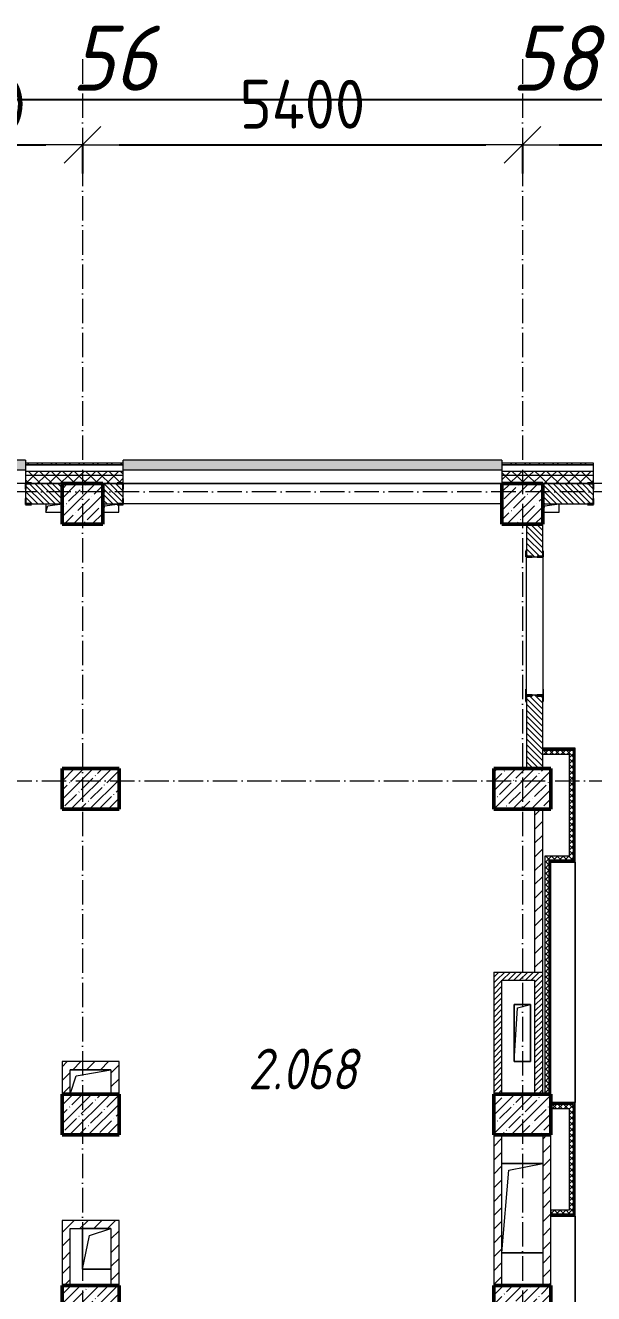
# Model space of a CAD drawing. Header units: millimetres. Extents: x 2294 to 908349, y -83289 to 219220.
# Drawn here: x 84613 to 91588, y 81756 to 97335 of the extents above; entities that cross this region are included whole.
import ezdxf

# ---------------------------------------------------------------- set-up
doc = ezdxf.new("R2010")
doc.units = ezdxf.units.MM
doc.linetypes.add('50_200_ШТРИХ_1Т_ш5_п1_п1_', pattern=[700, 500, -100, 0, -100])
for name, color, linetype, lineweight in [('A-____-____-DIMS', 7, 'Continuous', 9), ('A-FLOR-____-OTLN', 7, 'Continuous', 9), ('A-GENM-____-MCUT', 7, 'Continuous', 25), ('A-GENM-____-OTLN', 7, 'Continuous', 9), ('A-GENM-____-OTLN-1', 7, 'Continuous', 25), ('A-GLAZ-____-OTLN', 7, 'Continuous', 9), ('A-WALL-____-MCUT', 7, 'Continuous', 13), ('A-WALL-____-MCUT-1', 7, 'Continuous', 9), ('A-WALL-____-OTLN', 7, 'Continuous', 9), ('A-WALL-____-PATT-1', 7, 'Continuous', 9), ('A-WALL-FNSH-MCUT-1', 7, 'Continuous', 9), ('I-WALL-____-OTLN', 7, 'Continuous', 9), ('S-COLS-____-MCUT', 7, 'Continuous', 50), ('S-COLS-____-OTLN', 7, 'Continuous', 9), ('S-GRID-____-IDEN', 7, 'Continuous', 9), ('S-GRID-____-OTLN-1', 7, '50_200_ШТРИХ_1Т_ш5_п1_п1_', 9), ('Марки помещений', 7, 'Continuous', 9)]:
    doc.layers.add(name, color=color, linetype=linetype, lineweight=lineweight)
doc.layers.add('A-GLAZ-____-OTLN-1', color=7, linetype='Continuous', lineweight=9, true_color=0xc0c0c0)
doc.layers.add('A-WALL-____-PATT-3', color=9, linetype='Continuous', lineweight=9, true_color=0x808080)
doc.styles.add('ISOCPEUR_I_2', font='isocpeui.ttf', dxfattribs={"width": 0.85, "height": 2.3})
doc.styles.add('ISOCPEUR_I_9', font='isocpeui.ttf', dxfattribs={"width": 0.9, "height": 250})
doc.styles.add('СПДС', font='isocpeur.ttf', dxfattribs={"width": 0.9})
doc.dimstyles.new('Размера А3', dxfattribs={"dimtxt": 800, "dimasz": 450, "dimexe": 350, "dimexo": 100, "dimgap": 200, "dimtad": 1, "dimdec": 0, "dimrnd": 10, "dimzin": 0, "dimdsep": 46, "dimtxsty": 'СПДС', "dimblk": 'ARROWHEAD_6', "dimcen": 1, "dimclrd": 5, "dimclre": 5, "dimclrt": 5, "dimazin": 0, "dimtfac": 1, "dimtdec": 0, "dimtmove": 2, "dimatfit": 3, "dimfxl": 1, "dimtolj": 1, "dimtzin": 0, "dimarcsym": 0})
pattern_1 = [(45, (7562.79, 6025.28), (-70.71068, 70.71068), []), (135, (7562.79, 6025.28), (-70.71068, -70.71068), [])]
pattern_2 = [(45, (7562.787, 6025.276), (-35.35534, 35.35534), [])]
pattern_3 = [(45, (7562.79, 6025.28), (-84.85281, 84.85281), [])]
pattern_4 = [(135, (7562.787, 6025.276), (-35.35534, -35.35534), [])]
pattern_5 = [(45, (7562.787, 6025.276), (-35.35534, 35.35534), []), (135, (7562.787, 6025.276), (-35.35534, -35.35534), [])]

# ---------------------------------------------------------------- blocks, each defined once
blk = doc.blocks.new('BSC_Колонна _Прямоугольная - 500х500-V40-АР1_План отверстий 2 этажа в осях 1-64_Ю-ЯЯ')
at = {"layer": 'S-COLS-____-OTLN'}
h = blk.add_hatch(dxfattribs=at)
h.set_pattern_fill('FP_50', color=256, style=0, pattern_type=2)
h.set_pattern_definition([(45, (-83150, -85431.04), (-114.04925, 114.04925), []), (45, (-83035.95, -85431.04), (-114.04925, 114.04925), [201.613, -40.323, 3.353, -36.97])])
h.paths.add_polyline_path([(-250, -250), (250, -250), (250, 250), (-250, 250)], flags=0)
at = {"layer": 'S-COLS-____-MCUT'}
for p, q in [((250, 250), (-250, 250)), ((-250, 250), (-250, -250)), ((250, -250), (250, 250)), ((-250, -250), (250, -250))]:
    blk.add_line(p, q, dxfattribs=at)
blk = doc.blocks.new('BSC_Колонна _Прямоугольная - 500х500-V42-АР1_План отверстий 2 этажа в осях 1-64_Ю-ЯЯ')
at = {"layer": 'S-COLS-____-OTLN'}
h = blk.add_hatch(dxfattribs=at)
h.set_pattern_fill('FP_52', color=256, style=0, pattern_type=2)
h.set_pattern_definition([(45, (-77750, -85431.04), (-114.04925, 114.04925), []), (45, (-77635.95, -85431.04), (-114.04925, 114.04925), [201.613, -40.323, 3.353, -36.97])])
h.paths.add_polyline_path([(-250, -250), (250, -250), (250, 250), (-250, 250)], flags=0)
at = {"layer": 'S-COLS-____-MCUT'}
for p, q in [((250, 250), (-250, 250)), ((-250, 250), (-250, -250)), ((250, -250), (250, 250)), ((-250, -250), (250, -250))]:
    blk.add_line(p, q, dxfattribs=at)
blk = doc.blocks.new('BSC_Колонна _Прямоугольная - 500х700-V135-АР1_План отверстий 2 этажа в осях 1-64_Ю-ЯЯ')
at = {"layer": 'S-COLS-____-OTLN'}
h = blk.add_hatch(dxfattribs=at)
h.set_pattern_fill('FP_148', color=256, style=0, pattern_type=2)
h.set_pattern_definition([(315, (-75581.04, 77850), (114.04925, 114.04925), []), (315, (-75581.04, 77735.95), (114.04925, 114.04925), [201.613, -40.323, 3.353, -36.97])])
h.paths.add_polyline_path([(-250, 350), (-250, -350), (250, -350), (250, 350)], flags=0)
at = {"layer": 'S-COLS-____-MCUT'}
for p, q in [((250, 350), (-250, 350)), ((-250, 350), (-250, -350)), ((250, -350), (250, 350)), ((-250, -350), (250, -350))]:
    blk.add_line(p, q, dxfattribs=at)
blk = doc.blocks.new('BSC_Колонна _Прямоугольная - 500х700-V136-АР1_План отверстий 2 этажа в осях 1-64_Ю-ЯЯ')
at = {"layer": 'S-COLS-____-OTLN'}
h = blk.add_hatch(dxfattribs=at)
h.set_pattern_fill('FP_149', color=256, style=0, pattern_type=2)
h.set_pattern_definition([(315, (-75581.04, 83150), (114.04925, 114.04925), []), (315, (-75581.04, 83035.95), (114.04925, 114.04925), [201.613, -40.323, 3.353, -36.97])])
h.paths.add_polyline_path([(-250, 350), (-250, -350), (250, -350), (250, 350)], flags=0)
at = {"layer": 'S-COLS-____-MCUT'}
for p, q in [((250, 350), (-250, 350)), ((-250, 350), (-250, -350)), ((250, -350), (250, 350)), ((-250, -350), (250, -350))]:
    blk.add_line(p, q, dxfattribs=at)
blk = doc.blocks.new('BSC_Колонна _Прямоугольная - 500х700-V138-АР1_План отверстий 2 этажа в осях 1-64_Ю-ЯЯ')
at = {"layer": 'S-COLS-____-OTLN'}
h = blk.add_hatch(dxfattribs=at)
h.set_pattern_fill('FP_151', color=256, style=0, pattern_type=2)
h.set_pattern_definition([(315, (-77931.04, 77850), (114.04925, 114.04925), []), (315, (-77931.04, 77735.95), (114.04925, 114.04925), [201.613, -40.323, 3.353, -36.97])])
h.paths.add_polyline_path([(-250, 350), (-250, -350), (250, -350), (250, 350)], flags=0)
at = {"layer": 'S-COLS-____-MCUT'}
for p, q in [((250, 350), (-250, 350)), ((-250, 350), (-250, -350)), ((250, -350), (250, 350)), ((-250, -350), (250, -350))]:
    blk.add_line(p, q, dxfattribs=at)
blk = doc.blocks.new('BSC_Колонна _Прямоугольная - 500х700-V139-АР1_План отверстий 2 этажа в осях 1-64_Ю-ЯЯ')
at = {"layer": 'S-COLS-____-OTLN'}
h = blk.add_hatch(dxfattribs=at)
h.set_pattern_fill('FP_152', color=256, style=0, pattern_type=2)
h.set_pattern_definition([(315, (-77931.04, 83150), (114.04925, 114.04925), []), (315, (-77931.04, 83035.95), (114.04925, 114.04925), [201.613, -40.323, 3.353, -36.97])])
h.paths.add_polyline_path([(-250, 350), (-250, -350), (250, -350), (250, 350)], flags=0)
at = {"layer": 'S-COLS-____-MCUT'}
for p, q in [((250, 350), (-250, 350)), ((-250, 350), (-250, -350)), ((250, -350), (250, 350)), ((-250, -350), (250, -350))]:
    blk.add_line(p, q, dxfattribs=at)
blk = doc.blocks.new('BSC_Колонна _Прямоугольная - 500х700-V141-АР1_План отверстий 2 этажа в осях 1-64_Ю-ЯЯ')
at = {"layer": 'S-COLS-____-OTLN'}
h = blk.add_hatch(dxfattribs=at)
h.set_pattern_fill('FP_154', color=256, style=0, pattern_type=2)
h.set_pattern_definition([(315, (-81931.04, 77850), (114.04925, 114.04925), []), (315, (-81931.04, 77735.95), (114.04925, 114.04925), [201.613, -40.323, 3.353, -36.97])])
h.paths.add_polyline_path([(-250, 350), (-250, -350), (250, -350), (250, 350)], flags=0)
at = {"layer": 'S-COLS-____-MCUT'}
for p, q in [((250, 350), (-250, 350)), ((-250, 350), (-250, -350)), ((250, -350), (250, 350)), ((-250, -350), (250, -350))]:
    blk.add_line(p, q, dxfattribs=at)
blk = doc.blocks.new('BSC_Колонна _Прямоугольная - 500х700-V142-АР1_План отверстий 2 этажа в осях 1-64_Ю-ЯЯ')
at = {"layer": 'S-COLS-____-OTLN'}
h = blk.add_hatch(dxfattribs=at)
h.set_pattern_fill('FP_155', color=256, style=0, pattern_type=2)
h.set_pattern_definition([(315, (-81931.04, 83150), (114.04925, 114.04925), []), (315, (-81931.04, 83035.95), (114.04925, 114.04925), [201.613, -40.323, 3.353, -36.97])])
h.paths.add_polyline_path([(-250, 350), (-250, -350), (250, -350), (250, 350)], flags=0)
at = {"layer": 'S-COLS-____-MCUT'}
for p, q in [((250, 350), (-250, 350)), ((-250, 350), (-250, -350)), ((250, -350), (250, 350)), ((-250, -350), (250, -350))]:
    blk.add_line(p, q, dxfattribs=at)
blk = doc.blocks.new('Фахверк_СКБ_Уголок - 250_2700-27497298-АР1_План отверстий 2 этажа в осях 1-64_Ю-ЯЯ')
at = {"layer": 'A-GENM-____-MCUT'}
for p, q in [((200, 181), (125, 181)), ((125, 181), (125, 106)), ((131, 106), (131, 175)), ((131, 175), (200, 175)), ((200, 175), (200, 181)), ((125, 106), (131, 106)), ((131, -6), (125, -6)), ((125, -6), (125, -81)), ((125, -81), (200, -81)), ((131, -75), (131, -6)), ((200, -75), (131, -75)), ((200, -81), (200, -75))]:
    blk.add_line(p, q, dxfattribs=at)
blk = doc.blocks.new('Фахверк_СКБ_Уголок - 200_3960-28268576-АР1_План отверстий 2 этажа в осях 1-64_Ю-ЯЯ')
at = {"layer": 'A-GENM-____-MCUT'}
for p, q in [((200, 156), (125, 156)), ((125, 156), (125, 81)), ((200, 150), (200, 156)), ((125, 81), (131, 81)), ((131, 19), (125, 19)), ((125, 19), (125, -56)), ((131, 81), (131, 150)), ((131, 150), (200, 150)), ((131, -50), (131, 19)), ((125, -56), (200, -56)), ((200, -50), (131, -50)), ((200, -56), (200, -50))]:
    blk.add_line(p, q, dxfattribs=at)
blk = doc.blocks.new('154_Стойка_СКБ_Уголок - СМ-2480_200-28346303-АР1_План отверстий 2 этажа в осях 1-64_Ю-ЯЯ')
at = {"layer": 'A-GENM-____-MCUT'}
for p, q in [((125, 156), (125, 81)), ((200, 156), (125, 156)), ((200, 150), (200, 156)), ((125, 81), (131, 81)), ((131, 19), (125, 19)), ((125, 19), (125, -56)), ((131, 81), (131, 150)), ((131, 150), (200, 150)), ((131, -50), (131, 19)), ((125, -56), (200, -56)), ((200, -50), (131, -50)), ((200, -56), (200, -50))]:
    blk.add_line(p, q, dxfattribs=at)
blk = doc.blocks.new('Стойка_Влож_Полоса боковая - Полоса-V150-АР1_План отверстий 2 этажа в осях 1-64_Ю-ЯЯ')
at = {"layer": 'A-GENM-____-OTLN'}
for p, q in [((-5, 60), (0, 60)), ((-5, -60), (-5, 60)), ((0, 31), (0, -31)), ((0, -60), (-5, -60))]:
    blk.add_line(p, q, dxfattribs=at)
blk = doc.blocks.new('Стойка_Влож_Уголок_Опорный - Уголок-28213941-АР1_План отверстий 2 этажа в осях 1-64_Ю-ЯЯ')
at = {"layer": 'A-GENM-____-OTLN'}
for p, q in [((-212, -6), (-212, 0)), ((0, 0), (0, -6)), ((-212, -75), (-212, -6)), ((-212, -6), (-206, -6)), ((-212, -75), (-206, -75)), ((-6, -6), (0, -6)), ((-6, -75), (0, -75)), ((0, -6), (0, -75))]:
    blk.add_line(p, q, dxfattribs=at)
blk = doc.blocks.new('AR_Отверстие прямоугольное _в плите_ - AR_Отверстие прямоугольное _в плите_-30459388-АР1_План отверстий 2 этажа в осях 1-64_Ю-ЯЯ')
at = {"layer": 'A-GENM-____-OTLN'}
for p, q in [((100, 350), (-100, 350)), ((-100, 350), (-100, -350)), ((-60, 310), (100, 350)), ((100, -350), (100, 350)), ((-100, -350), (-60, 310)), ((-100, -350), (100, -350))]:
    blk.add_line(p, q, dxfattribs=at)
blk = doc.blocks.new('AR_Отверстие прямоугольное _в плите_ - AR_Отверстие прямоугольное _в плите_-30510712-АР1_План отверстий 2 этажа в осях 1-64_Ю-ЯЯ')
at = {"layer": 'A-GENM-____-OTLN'}
for p, q in [((-100, 50), (-100, -50)), ((-100, -50), (-75, 25)), ((-75, 25), (100, 50)), ((-100, -50), (100, -50))]:
    blk.add_line(p, q, dxfattribs=at)
blk = doc.blocks.new('AR_Отверстие прямоугольное _в плите_ - AR_Отверстие прямоугольное _в плите_-V164-АР1_План отверстий 2 этажа в осях 1-64_Ю-ЯЯ')
at = {"layer": 'A-GENM-____-OTLN'}
for p, q in [((-100, -50), (-75, 25)), ((-75, 25), (100, 50)), ((100, -50), (100, 50)), ((-100, -50), (100, -50))]:
    blk.add_line(p, q, dxfattribs=at)
blk = doc.blocks.new('AR_Отверстие прямоугольное _в плите_ - AR_Отверстие прямоугольное _в плите_-V170-АР1_План отверстий 2 этажа в осях 1-64_Ю-ЯЯ')
at = {"layer": 'A-GENM-____-OTLN'}
for p, q in [((-98, -43), (-75, 25)), ((-75, 25), (77, 47)), ((100, -50), (100, 44)), ((-98, -50), (100, -50))]:
    blk.add_line(p, q, dxfattribs=at)
blk = doc.blocks.new('AR_Отверстие прямоугольное _в плите_ - AR_Отверстие прямоугольное _в плите_-30552540-АР1_План отверстий 2 этажа в осях 1-64_Ю-ЯЯ')
at = {"layer": 'A-GENM-____-OTLN'}
for p, q in [((175, 250), (-175, 250)), ((-175, 250), (-175, -250)), ((-175, -250), (-87, 163)), ((-87, 163), (175, 250)), ((-175, -250), (175, -250))]:
    blk.add_line(p, q, dxfattribs=at)
blk = doc.blocks.new('AR_Отверстие прямоугольное _в плите_ - AR_Отверстие прямоугольное _в плите_-30459267-АР1_План отверстий 2 этажа в осях 1-64_Ю-ЯЯ')
at = {"layer": 'A-GENM-____-OTLN'}
for p, q in [((250, 150), (-250, 150)), ((-250, -150), (-175, 75)), ((-175, 75), (250, 150))]:
    blk.add_line(p, q, dxfattribs=at)
blk = doc.blocks.new('AR_Отверстие прямоугольное _в плите_ - AR_Отверстие прямоугольное _в плите_-30552711-АР1_План отверстий 2 этажа в осях 1-64_Ю-ЯЯ')
at = {"layer": 'A-GENM-____-OTLN'}
for p, q in [((250, 550), (-250, 550)), ((-167, 467), (250, 550)), ((-250, -550), (-167, 467)), ((-250, -550), (250, -550))]:
    blk.add_line(p, q, dxfattribs=at)
blk = doc.blocks.new('Отлив_СКБ - Отлив витража_120_НВФ-31885689-АР1_План отверстий 2 этажа в осях 1-64_Ю-ЯЯ')
at = {"layer": 'A-GLAZ-____-OTLN-1'}
for points in [[(1800, 2), (1800, 120), (0, 120), (0, 2), (737, 2)], [(1800, 0), (1800, 2), (0, 2), (0, 0), (737, 0)]]:
    blk.add_hatch(color=256, dxfattribs=at).paths.add_polyline_path(points, flags=0)
at = {"layer": 'A-GLAZ-____-OTLN'}
for p, q in [((0, 83), (0, 120)), ((1800, 120), (0, 120)), ((0, 2), (1800, 2)), ((1800, 120), (1800, 83)), ((1800, 0), (0, 0))]:
    blk.add_line(p, q, dxfattribs=at)
blk = doc.blocks.new('Отлив_СКБ - Отлив витража_120_НВФ-31885286-АР1_План отверстий 2 этажа в осях 1-64_Ю-ЯЯ')
at = {"layer": 'A-GLAZ-____-OTLN-1'}
for points in [[(4650, 2), (4650, 120), (0, 120), (0, 2), (3040, 2)], [(4650, 0), (4650, 2), (0, 2), (0, 0), (3040, 0)]]:
    blk.add_hatch(color=256, dxfattribs=at).paths.add_polyline_path(points, flags=0)
at = {"layer": 'A-GLAZ-____-OTLN'}
for p, q in [((0, 83), (0, 120)), ((4650, 120), (0, 120)), ((0, 2), (4650, 2)), ((4650, 120), (4650, 83)), ((4650, 0), (0, 0))]:
    blk.add_line(p, q, dxfattribs=at)
blk = doc.blocks.new('2floor')
at = {"layer": 'A-WALL-____-PATT-1'}
h = blk.add_hatch(dxfattribs=at)
h.set_pattern_fill('FP_3', color=256, style=0, pattern_type=2)
h.set_pattern_definition([(45, (7562.79, 6025.28), (-85.53659, 85.53659), []), (45, (7619.81, 6025.28), (-85.53659, 85.53659), [])])
h.paths.add_polyline_path([(94155, 91936), (94513, 91936), (94513, 91956), (93388, 91956), (93388, 91936)], flags=0)
h.paths.add_polyline_path([(96573, 91936), (96573, 91956), (96313, 91956), (96313, 91936)], flags=0)
h.paths.add_polyline_path([(91588, 91936), (91588, 91956), (90463, 91956), (90463, 91936), (91504, 91936)], flags=0)
h.paths.add_polyline_path([(85813, 91936), (85813, 91956), (84613, 91956), (84613, 91936), (85318, 91936)], flags=0)
h.paths.add_polyline_path([(82298, 91936), (82813, 91936), (82813, 91956), (82298, 91956)], flags=0)
h = blk.add_hatch(dxfattribs=at)
h.set_pattern_fill('FP_1', color=256, style=0, pattern_type=2)
h.set_pattern_definition(pattern_1)
h.paths.add_polyline_path([(108913, 91806), (108963, 91806), (108963, 91856), (102063, 91856), (102063, 91806), (106528, 91806)], flags=0)
h.paths.add_polyline_path([(96806, 91806), (97513, 91806), (97513, 91856), (96313, 91856), (96313, 91806)], flags=0)
h.paths.add_polyline_path([(99313, 91806), (101063, 91806), (101063, 91856), (99313, 91856)], flags=0)
h.paths.add_polyline_path([(94513, 91806), (94513, 91856), (93388, 91856), (93388, 91806), (94155, 91806)], flags=0)
h.paths.add_polyline_path([(91588, 91806), (91588, 91856), (90463, 91856), (90463, 91806), (91504, 91806)], flags=0)
h.paths.add_polyline_path([(84613, 91806), (85813, 91806), (85813, 91856), (84613, 91856)], flags=0)
h.paths.add_polyline_path([(82813, 91806), (82813, 91856), (79263, 91856), (79263, 91806), (81783, 91806)], flags=0)
h.paths.add_polyline_path([(77463, 91806), (77463, 91856), (76263, 91856), (76263, 91806)], flags=0)
h.paths.add_polyline_path([(74463, 91806), (74463, 91856), (73263, 91856), (73263, 91806)], flags=0)
h.paths.add_polyline_path([(71463, 91806), (71463, 91856), (70213, 91856), (70213, 91806), (71178, 91806)], flags=0)
h.paths.add_polyline_path([(67643, 91806), (68413, 91806), (68413, 91856), (67213, 91856), (67213, 91806)], flags=0)
h.paths.add_polyline_path([(65413, 91806), (65413, 91856), (64213, 91856), (64213, 91806), (64991, 91806)], flags=0)
h.paths.add_polyline_path([(62413, 91806), (62413, 91856), (61213, 91856), (61213, 91806)], flags=0)
h.paths.add_polyline_path([(58805, 91806), (59413, 91806), (59413, 91856), (57763, 91856), (57763, 91806), (57921, 91806)], flags=0)
h = blk.add_hatch(dxfattribs=at)
h.set_pattern_fill('FP_1', color=256, style=0, pattern_type=2)
h.set_pattern_definition(pattern_1)
h.paths.add_polyline_path([(108813, 91706), (108913, 91706), (108913, 91806), (102063, 91806), (102063, 91706), (106528, 91706)], flags=0)
h.paths.add_polyline_path([(100563, 91706), (101063, 91706), (101063, 91806), (99313, 91806), (99313, 91712), (99388, 91712), (99388, 91706), (99458, 91706)], flags=0)
h.paths.add_polyline_path([(96806, 91706), (97438, 91706), (97438, 91712), (97513, 91712), (97513, 91806), (96313, 91806), (96313, 91706)], flags=0)
h.paths.add_polyline_path([(94155, 91706), (94438, 91706), (94438, 91712), (94513, 91712), (94513, 91806), (93388, 91806), (93388, 91712), (93463, 91712), (93463, 91706)], flags=0)
h.paths.add_polyline_path([(91504, 91706), (91513, 91706), (91513, 91712), (91588, 91712), (91588, 91806), (90463, 91806), (90463, 91706), (90963, 91706)], flags=0)
h.paths.add_polyline_path([(85063, 91706), (85738, 91706), (85738, 91712), (85813, 91712), (85813, 91806), (84613, 91806), (84613, 91712), (84688, 91712), (84688, 91706)], flags=0)
h.paths.add_polyline_path([(82813, 91706), (82813, 91806), (79263, 91806), (79263, 91712), (79338, 91712), (79338, 91706), (82313, 91706)], flags=0)
h.paths.add_polyline_path([(76263, 91706), (77388, 91706), (77388, 91712), (77463, 91712), (77463, 91806), (76263, 91806)], flags=0)
h.paths.add_polyline_path([(73338, 91706), (74388, 91706), (74388, 91712), (74463, 91712), (74463, 91806), (73263, 91806), (73263, 91712), (73338, 91712)], flags=0)
h.paths.add_polyline_path([(71388, 91706), (71388, 91712), (71463, 91712), (71463, 91806), (70213, 91806), (70213, 91712), (70288, 91712), (70288, 91706), (71178, 91706)], flags=0)
h.paths.add_polyline_path([(68338, 91706), (68338, 91712), (68413, 91712), (68413, 91806), (67213, 91806), (67213, 91712), (67288, 91712), (67288, 91706), (67643, 91706)], flags=0)
h.paths.add_polyline_path([(65338, 91706), (65338, 91712), (65413, 91712), (65413, 91806), (64213, 91806), (64213, 91712), (64288, 91712), (64288, 91706), (64991, 91706)], flags=0)
h.paths.add_polyline_path([(61288, 91706), (62338, 91706), (62338, 91712), (62413, 91712), (62413, 91806), (61213, 91806), (61213, 91712), (61288, 91712)], flags=0)
h.paths.add_polyline_path([(59338, 91706), (59338, 91712), (59413, 91712), (59413, 91806), (57763, 91806), (57763, 91706), (58805, 91706)], flags=0)
h = blk.add_hatch(dxfattribs=at)
h.set_pattern_fill('FP_6', color=256, style=0, pattern_type=2)
h.set_pattern_definition(pattern_4)
h.paths.add_polyline_path([(84688, 91456), (85063, 91456), (85063, 91706), (84619, 91706), (84619, 91637), (84613, 91637), (84613, 91525), (84619, 91525), (84619, 91456)], flags=0)
h = blk.add_hatch(dxfattribs=at)
h.set_pattern_fill('FP_6', color=256, style=0, pattern_type=2)
h.set_pattern_definition(pattern_4)
h.paths.add_polyline_path([(85563, 91456), (85807, 91456), (85807, 91525), (85813, 91525), (85813, 91637), (85807, 91637), (85807, 91706), (85563, 91706), (85563, 91525)], flags=0)
h = blk.add_hatch(dxfattribs=at)
h.set_pattern_fill('FP_6', color=256, style=0, pattern_type=2)
h.set_pattern_definition(pattern_4)
h.paths.add_polyline_path([(94438, 91456), (94507, 91456), (94507, 91525), (94513, 91525), (94513, 91637), (94507, 91637), (94507, 91706), (93394, 91706), (93394, 91637), (93388, 91637), (93388, 91525), (93394, 91525), (93394, 91456), (94155, 91456)], flags=0)
h.paths.add_polyline_path([(91513, 91456), (91582, 91456), (91582, 91525), (91588, 91525), (91588, 91637), (91582, 91637), (91582, 91706), (90963, 91706), (90963, 91456), (91504, 91456)], flags=0)
h = blk.add_hatch(dxfattribs=at)
h.set_pattern_fill('FP_6', color=256, style=0, pattern_type=2)
h.set_pattern_definition(pattern_4)
h.paths.add_polyline_path([(90763, 88206), (90963, 88206), (90963, 89100), (90894, 89100), (90894, 89106), (90832, 89106), (90832, 89100), (90763, 89100), (90763, 88900)], flags=0)
h.paths.add_polyline_path([(90832, 90806), (90894, 90806), (90894, 90812), (90963, 90812), (90963, 91206), (90763, 91206), (90763, 90812), (90832, 90812)], flags=0)
h = blk.add_hatch(dxfattribs=at)
h.set_pattern_fill('FP_4', color=256, style=0, pattern_type=2)
h.set_pattern_definition(pattern_3)
h.paths.add_polyline_path([(90963, 85706), (90963, 87706), (90863, 87706), (90863, 85706)], flags=0)
h = blk.add_hatch(dxfattribs=at)
h.set_pattern_fill('FP_5', color=256, style=0, pattern_type=2)
h.set_pattern_definition(pattern_2)
h.paths.add_polyline_path([(90863, 85606), (90963, 85606), (90963, 85706), (90363, 85706), (90363, 85606), (90620, 85606)], flags=0)
h = blk.add_hatch(dxfattribs=at)
h.set_pattern_fill('FP_5', color=256, style=0, pattern_type=2)
h.set_pattern_definition(pattern_2)
h.paths.add_polyline_path([(90463, 84206), (90463, 85606), (90363, 85606), (90363, 84206)], flags=0)
h = blk.add_hatch(dxfattribs=at)
h.set_pattern_fill('FP_5', color=256, style=0, pattern_type=2)
h.set_pattern_definition(pattern_2)
h.paths.add_polyline_path([(90963, 84206), (90963, 85606), (90863, 85606), (90863, 84206)], flags=0)
h = blk.add_hatch(dxfattribs=at)
h.set_pattern_fill('FP_4', color=256, style=0, pattern_type=2)
h.set_pattern_definition(pattern_3)
h.paths.add_polyline_path([(85663, 84506), (85663, 84606), (85063, 84606), (85063, 84506), (85318, 84506)], flags=0)
h = blk.add_hatch(dxfattribs=at)
h.set_pattern_fill('FP_4', color=256, style=0, pattern_type=2)
h.set_pattern_definition(pattern_3)
h.paths.add_polyline_path([(85763, 84206), (85763, 84206), (85763, 84606), (85663, 84606), (85663, 84206)], flags=0)
h = blk.add_hatch(dxfattribs=at)
h.set_pattern_fill('FP_4', color=256, style=0, pattern_type=2)
h.set_pattern_definition(pattern_3)
h.paths.add_polyline_path([(85163, 84206), (85163, 84506), (85063, 84506), (85063, 84206)], flags=0)
h = blk.add_hatch(dxfattribs=at)
h.set_pattern_fill('FP_4', color=256, style=0, pattern_type=2)
h.set_pattern_definition(pattern_3)
h.paths.add_polyline_path([(90463, 81856), (90463, 83706), (90363, 83706), (90363, 81856)], flags=0)
h = blk.add_hatch(dxfattribs=at)
h.set_pattern_fill('FP_4', color=256, style=0, pattern_type=2)
h.set_pattern_definition(pattern_3)
h.paths.add_polyline_path([(91063, 81856), (91063, 83706), (90963, 83706), (90963, 81856)], flags=0)
h = blk.add_hatch(dxfattribs=at)
h.set_pattern_fill('FP_4', color=256, style=0, pattern_type=2)
h.set_pattern_definition(pattern_3)
h.paths.add_polyline_path([(85663, 82556), (85663, 82656), (85063, 82656), (85063, 82556), (85318, 82556)], flags=0)
h = blk.add_hatch(dxfattribs=at)
h.set_pattern_fill('FP_4', color=256, style=0, pattern_type=2)
h.set_pattern_definition(pattern_3)
h.paths.add_polyline_path([(85763, 81856), (85763, 81856), (85763, 82656), (85663, 82656), (85663, 81856)], flags=0)
h = blk.add_hatch(dxfattribs=at)
h.set_pattern_fill('FP_4', color=256, style=0, pattern_type=2)
h.set_pattern_definition(pattern_3)
h.paths.add_polyline_path([(85163, 81856), (85163, 82556), (85063, 82556), (85063, 81856)], flags=0)
at = {"layer": 'A-WALL-____-PATT-3'}
h = blk.add_hatch(dxfattribs=at)
h.set_pattern_fill('FP_7', color=256, style=0, pattern_type=2)
h.set_pattern_definition(pattern_5)
h.paths.add_polyline_path([(90963, 88381), (91288, 88381), (91288, 88431), (90963, 88431)], flags=0)
h = blk.add_hatch(dxfattribs=at)
h.set_pattern_fill('FP_7', color=256, style=0, pattern_type=2)
h.set_pattern_definition(pattern_5)
h.paths.add_polyline_path([(91338, 78431), (91338, 79731), (91288, 79731), (91288, 78431)], flags=0)
h.paths.add_polyline_path([(91288, 82731), (91338, 82731), (91338, 84081), (91288, 84081), (91288, 82781)], flags=0)
h.paths.add_polyline_path([(91338, 87081), (91338, 88431), (91288, 88431), (91288, 87081)], flags=0)
h = blk.add_hatch(dxfattribs=at)
h.set_pattern_fill('FP_7', color=256, style=0, pattern_type=2)
h.set_pattern_definition(pattern_5)
h.paths.add_polyline_path([(91288, 87081), (91288, 87131), (90988, 87131), (90988, 87081), (91038, 87081)], flags=0)
h = blk.add_hatch(dxfattribs=at)
h.set_pattern_fill('FP_7', color=256, style=0, pattern_type=2)
h.set_pattern_definition(pattern_5)
h.paths.add_polyline_path([(91038, 84206), (91038, 87081), (90988, 87081), (90988, 84206)], flags=0)
h = blk.add_hatch(dxfattribs=at)
h.set_pattern_fill('FP_7', color=256, style=0, pattern_type=2)
h.set_pattern_definition(pattern_5)
h.paths.add_polyline_path([(91288, 84031), (91288, 84081), (91063, 84081), (91063, 84031)], flags=0)
h = blk.add_hatch(dxfattribs=at)
h.set_pattern_fill('FP_7', color=256, style=0, pattern_type=2)
h.set_pattern_definition(pattern_5)
h.paths.add_polyline_path([(91288, 82731), (91288, 82781), (91063, 82781), (91063, 82731)], flags=0)
at = {"layer": 'A-FLOR-____-OTLN'}
for p, q in [((91362, 84106), (91362, 87056)), ((90613, 85306), (90813, 85306)), ((90613, 84606), (90613, 85306)), ((90813, 85306), (90813, 84606)), ((90813, 84606), (90613, 84606)), ((85163, 84506), (85663, 84506)), ((90463, 83356), (90963, 83356)), ((91362, 79756), (91362, 82706)), ((85313, 82556), (85663, 82556)), ((85313, 82056), (85313, 82556)), ((90963, 82256), (90463, 82256)), ((85663, 82056), (85313, 82056))]:
    blk.add_line(p, q, dxfattribs=at)
at = {"layer": 'A-WALL-____-MCUT'}
for p, q in [((84613, 91936), (84613, 91712)), ((85813, 91936), (84613, 91936)), ((84613, 91936), (85813, 91936)), ((85813, 91712), (85813, 91936)), ((90463, 91936), (90463, 91706)), ((91588, 91936), (90463, 91936)), ((90463, 91936), (91588, 91936)), ((91588, 91712), (91588, 91936)), ((84613, 91637), (84613, 91525)), ((85813, 91525), (85813, 91637)), ((91588, 91525), (91588, 91637)), ((84688, 91456), (85063, 91456)), ((85563, 91456), (85738, 91456)), ((90963, 91456), (91513, 91456)), ((90763, 91206), (90763, 90881)), ((90963, 90881), (90963, 91206)), ((90832, 90806), (90894, 90806)), ((90763, 89031), (90763, 88206)), ((90963, 88206), (90963, 89031)), ((90963, 88431), (91338, 88431)), ((90963, 88381), (91288, 88381)), ((91288, 88381), (91288, 87131)), ((91338, 88431), (91338, 87081)), ((90988, 87131), (90988, 84206)), ((91288, 87131), (90988, 87131)), ((91038, 87081), (91038, 84206)), ((91338, 87081), (91038, 87081)), ((91338, 84081), (91063, 84081)), ((91063, 84031), (91288, 84031)), ((91288, 84031), (91288, 82781)), ((91338, 84081), (91338, 82731)), ((91288, 82781), (91063, 82781)), ((91063, 82781), (91063, 82731)), ((91338, 82731), (91063, 82731))]:
    blk.add_line(p, q, dxfattribs=at)
at = {"layer": 'A-WALL-____-MCUT-1'}
for p, q in [((85813, 91856), (84613, 91856)), ((85813, 91806), (84613, 91806)), ((91588, 91856), (90463, 91856)), ((91588, 91806), (90463, 91806)), ((84688, 91706), (85063, 91706)), ((85063, 91706), (84688, 91706)), ((85563, 91706), (85738, 91706)), ((85738, 91706), (85563, 91706)), ((90963, 91706), (91513, 91706)), ((91513, 91706), (90963, 91706)), ((90963, 88444), (91350, 88444)), ((91350, 88444), (91350, 87069)), ((91050, 87069), (91050, 84206)), ((91350, 87069), (91050, 87069)), ((91350, 84094), (91063, 84094)), ((91350, 84094), (91350, 82719)), ((91350, 82719), (91063, 82719))]:
    blk.add_line(p, q, dxfattribs=at)
at = {"layer": 'A-WALL-____-OTLN'}
for p, q in [((84613, 91706), (82813, 91706)), ((90463, 91706), (85813, 91706)), ((85813, 91706), (90463, 91706)), ((93388, 91706), (91588, 91706)), ((90463, 91456), (85813, 91456))]:
    blk.add_line(p, q, dxfattribs=at)
at = {"layer": 'A-WALL-FNSH-MCUT-1'}
for p, q in [((85813, 91956), (84613, 91956)), ((84613, 91956), (84613, 91936)), ((85813, 91936), (85813, 91956)), ((91588, 91956), (90463, 91956)), ((90463, 91956), (90463, 91936)), ((91588, 91936), (91588, 91956)), ((91363, 88456), (90963, 88456)), ((91363, 87056), (91363, 88456)), ((90863, 87706), (90863, 85706)), ((90963, 84206), (90963, 87706)), ((91063, 84206), (91063, 87056)), ((91063, 87056), (91363, 87056)), ((90363, 85706), (90363, 84206)), ((90363, 85706), (90963, 85706)), ((90463, 85606), (90863, 85606)), ((90463, 84206), (90463, 85606)), ((90863, 85606), (90863, 84206)), ((85763, 84606), (85063, 84606)), ((85063, 84606), (85063, 84206)), ((85763, 84206), (85763, 84606)), ((85163, 84506), (85663, 84506)), ((85163, 84206), (85163, 84506)), ((85663, 84506), (85663, 84206)), ((91363, 84106), (91063, 84106)), ((91363, 82706), (91363, 84106)), ((90363, 83706), (90363, 81856)), ((90463, 81856), (90463, 83706)), ((90963, 83706), (90963, 81856)), ((91063, 81856), (91063, 83706)), ((91063, 82731), (91063, 82706)), ((85763, 82656), (85063, 82656)), ((85063, 82656), (85063, 81856)), ((85763, 81856), (85763, 82656)), ((91063, 82706), (91363, 82706)), ((85163, 82556), (85663, 82556)), ((85163, 81856), (85163, 82556)), ((85663, 82556), (85663, 81856))]:
    blk.add_line(p, q, dxfattribs=at)
at = {"layer": 'I-WALL-____-OTLN'}
for p, q in [((90763, 89106), (90763, 90806)), ((90963, 90806), (90963, 89106)), ((91363, 87056), (91363, 84106)), ((91363, 82706), (91363, 79756))]:
    blk.add_line(p, q, dxfattribs=at)
at = {"layer": 'A-GENM-____-OTLN'}
for name, p in [('AR_Отверстие прямоугольное _в плите_ - AR_Отверстие прямоугольное _в плите_-30510712-АР1_План отверстий 2 этажа в осях 1-64_Ю-ЯЯ', (84963, 91406)), ('AR_Отверстие прямоугольное _в плите_ - AR_Отверстие прямоугольное _в плите_-V170-АР1_План отверстий 2 этажа в осях 1-64_Ю-ЯЯ', (85661, 91406)), ('AR_Отверстие прямоугольное _в плите_ - AR_Отверстие прямоугольное _в плите_-V164-АР1_План отверстий 2 этажа в осях 1-64_Ю-ЯЯ', (91063, 91406)), ('AR_Отверстие прямоугольное _в плите_ - AR_Отверстие прямоугольное _в плите_-30459388-АР1_План отверстий 2 этажа в осях 1-64_Ю-ЯЯ', (90713, 84956)), ('AR_Отверстие прямоугольное _в плите_ - AR_Отверстие прямоугольное _в плите_-30459267-АР1_План отверстий 2 этажа в осях 1-64_Ю-ЯЯ', (85413, 84356)), ('AR_Отверстие прямоугольное _в плите_ - AR_Отверстие прямоугольное _в плите_-30552711-АР1_План отверстий 2 этажа в осях 1-64_Ю-ЯЯ', (90713, 82806)), ('AR_Отверстие прямоугольное _в плите_ - AR_Отверстие прямоугольное _в плите_-30552540-АР1_План отверстий 2 этажа в осях 1-64_Ю-ЯЯ', (85488, 82306))]:
    blk.add_blockref(name, p, dxfattribs=at)
for name, p, rotation in [('Стойка_Влож_Уголок_Опорный - Уголок-28213941-АР1_План отверстий 2 этажа в осях 1-64_Ю-ЯЯ', (90757, 89106), 180), ('Стойка_Влож_Полоса боковая - Полоса-V150-АР1_План отверстий 2 этажа в осях 1-64_Ю-ЯЯ', (90863, 89106), 269.9999999999999)]:
    blk.add_blockref(name, p, dxfattribs=dict(at, rotation=rotation))
at = {"layer": 'A-GENM-____-OTLN-1'}
blk.add_blockref('Фахверк_СКБ_Уголок - 250_2700-27497298-АР1_План отверстий 2 этажа в осях 1-64_Ю-ЯЯ', (84488, 91531), dxfattribs=at)
for name, p, rotation in [('Фахверк_СКБ_Уголок - 250_2700-27497298-АР1_План отверстий 2 этажа в осях 1-64_Ю-ЯЯ', (85938, 91631), 180), ('Фахверк_СКБ_Уголок - 250_2700-27497298-АР1_План отверстий 2 этажа в осях 1-64_Ю-ЯЯ', (91713, 91631), 180), ('Фахверк_СКБ_Уголок - 200_3960-28268576-АР1_План отверстий 2 этажа в осях 1-64_Ю-ЯЯ', (90913, 90681), 89.99999999999993), ('154_Стойка_СКБ_Уголок - СМ-2480_200-28346303-АР1_План отверстий 2 этажа в осях 1-64_Ю-ЯЯ', (90813, 89231), 269.9999999999999)]:
    blk.add_blockref(name, p, dxfattribs=dict(at, rotation=rotation))
at = {"layer": 'A-GLAZ-____-OTLN'}
for name, p in [('Отлив_СКБ - Отлив витража_120_НВФ-31885689-АР1_План отверстий 2 этажа в осях 1-64_Ю-ЯЯ', (82813, 91873)), ('Отлив_СКБ - Отлив витража_120_НВФ-31885286-АР1_План отверстий 2 этажа в осях 1-64_Ю-ЯЯ', (85813, 91873))]:
    blk.add_blockref(name, p, dxfattribs=at)
at = {"layer": 'S-COLS-____-OTLN'}
for name, p in [('BSC_Колонна _Прямоугольная - 500х500-V42-АР1_План отверстий 2 этажа в осях 1-64_Ю-ЯЯ', (85313, 91456)), ('BSC_Колонна _Прямоугольная - 500х500-V40-АР1_План отверстий 2 этажа в осях 1-64_Ю-ЯЯ', (90713, 91456))]:
    blk.add_blockref(name, p, dxfattribs=at)
at = {"layer": 'S-COLS-____-OTLN', "rotation": 89.9999999999999}
for name, p in [('BSC_Колонна _Прямоугольная - 500х700-V141-АР1_План отверстий 2 этажа в осях 1-64_Ю-ЯЯ', (85413, 87956)), ('BSC_Колонна _Прямоугольная - 500х700-V142-АР1_План отверстий 2 этажа в осях 1-64_Ю-ЯЯ', (90713, 87956)), ('BSC_Колонна _Прямоугольная - 500х700-V138-АР1_План отверстий 2 этажа в осях 1-64_Ю-ЯЯ', (85413, 83956)), ('BSC_Колонна _Прямоугольная - 500х700-V139-АР1_План отверстий 2 этажа в осях 1-64_Ю-ЯЯ', (90713, 83956)), ('BSC_Колонна _Прямоугольная - 500х700-V135-АР1_План отверстий 2 этажа в осях 1-64_Ю-ЯЯ', (85413, 81606)), ('BSC_Колонна _Прямоугольная - 500х700-V136-АР1_План отверстий 2 этажа в осях 1-64_Ю-ЯЯ', (90713, 81606))]:
    blk.add_blockref(name, p, dxfattribs=at)
at = {"layer": 'Марки помещений', "insert": (87348, 84766), "char_height": 500, "width": 785.65, "attachment_point": 1, "style": 'ISOCPEUR_I_2'}
blk.add_mtext('2.068', dxfattribs=at)
blk = doc.blocks.new('ARROWHEAD_6')
at = {"color": 0, "linetype": 'Continuous'}
for p, q in [((-0.5, -0.5), (0.5, 0.5)), ((0, 0), (-1, 0))]:
    blk.add_line(p, q, dxfattribs=at)
blk = doc.blocks.new('*D2673')
at = {"layer": 'A-____-____-DIMS', "color": 0, "lineweight": -2, "transparency": 16777216}
for p, q in [((240434, 95872), (240434, 95516)), ((240884, 95866), (242884, 95866)), ((243334, 95872), (243334, 95516))]:
    blk.add_line(p, q, dxfattribs=at)
at = {"layer": 'Defpoints', "color": 0, "transparency": 16777216}
for p in [(240434, 95972), (243334, 95972), (243334, 95866)]:
    blk.add_point(p, dxfattribs=at)
at = {"layer": 'A-____-____-DIMS', "color": 0, "lineweight": -2, "transparency": 16777216, "xscale": 450, "yscale": 450, "zscale": 450, "rotation": 180}
blk.add_blockref('ARROWHEAD_6', (240434, 95866), dxfattribs=at)
at = {"layer": 'A-____-____-DIMS', "color": 0, "lineweight": -2, "transparency": 16777216, "xscale": 450, "yscale": 450, "zscale": 450}
blk.add_blockref('ARROWHEAD_6', (243334, 95866), dxfattribs=at)
at = {"layer": 'A-____-____-DIMS', "color": 0, "transparency": 16777216, "insert": (241884, 96366), "char_height": 600, "attachment_point": 5, "style": 'СПДС'}
blk.add_mtext('\\A1;2900', dxfattribs=at)
blk = doc.blocks.new('*D2674')
at = {"layer": 'A-____-____-DIMS', "color": 0, "lineweight": -2, "transparency": 16777216}
for p, q in [((243334, 95872), (243334, 95516)), ((243784, 95866), (248284, 95866)), ((248734, 95872), (248734, 95516))]:
    blk.add_line(p, q, dxfattribs=at)
at = {"layer": 'Defpoints', "color": 0, "transparency": 16777216}
for p in [(243334, 95972), (248734, 95972), (248734, 95866)]:
    blk.add_point(p, dxfattribs=at)
at = {"layer": 'A-____-____-DIMS', "color": 0, "lineweight": -2, "transparency": 16777216, "xscale": 450, "yscale": 450, "zscale": 450, "rotation": 180}
blk.add_blockref('ARROWHEAD_6', (243334, 95866), dxfattribs=at)
at = {"layer": 'A-____-____-DIMS', "color": 0, "lineweight": -2, "transparency": 16777216, "xscale": 450, "yscale": 450, "zscale": 450}
blk.add_blockref('ARROWHEAD_6', (248734, 95866), dxfattribs=at)
at = {"layer": 'A-____-____-DIMS', "color": 0, "transparency": 16777216, "insert": (246034, 96366), "char_height": 600, "attachment_point": 5, "style": 'СПДС'}
blk.add_mtext('\\A1;5400', dxfattribs=at)
blk = doc.blocks.new('*D2675')
at = {"layer": 'A-____-____-DIMS', "color": 0, "lineweight": -2, "transparency": 16777216}
for p, q in [((248734, 95872), (248734, 95516)), ((249184, 95866), (254234, 95866)), ((254684, 95872), (254684, 95516))]:
    blk.add_line(p, q, dxfattribs=at)
at = {"layer": 'Defpoints', "color": 0, "transparency": 16777216}
for p in [(248734, 95972), (254684, 95972), (254684, 95866)]:
    blk.add_point(p, dxfattribs=at)
at = {"layer": 'A-____-____-DIMS', "color": 0, "lineweight": -2, "transparency": 16777216, "xscale": 450, "yscale": 450, "zscale": 450, "rotation": 180}
blk.add_blockref('ARROWHEAD_6', (248734, 95866), dxfattribs=at)
at = {"layer": 'A-____-____-DIMS', "color": 0, "lineweight": -2, "transparency": 16777216, "xscale": 450, "yscale": 450, "zscale": 450}
blk.add_blockref('ARROWHEAD_6', (254684, 95866), dxfattribs=at)
at = {"layer": 'A-____-____-DIMS', "color": 0, "transparency": 16777216, "insert": (251709, 96366), "char_height": 600, "attachment_point": 5, "style": 'СПДС'}
blk.add_mtext('\\A1;5950', dxfattribs=at)
blk = doc.blocks.new('*D2679')
at = {"layer": 'A-____-____-DIMS', "color": 0, "lineweight": -2, "transparency": 16777216}
for p, q in [((163234, 96424), (163234, 96068)), ((163684, 96418), (213680, 96418)), ((266284, 96418), (216132, 96418)), ((266734, 96424), (266734, 96068))]:
    blk.add_line(p, q, dxfattribs=at)
at = {"layer": 'Defpoints', "color": 0, "transparency": 16777216}
for p in [(163234, 96524), (266734, 96524), (266734, 96418)]:
    blk.add_point(p, dxfattribs=at)
at = {"layer": 'A-____-____-DIMS', "color": 0, "lineweight": -2, "transparency": 16777216, "xscale": 450, "yscale": 450, "zscale": 450, "rotation": 180}
blk.add_blockref('ARROWHEAD_6', (163234, 96418), dxfattribs=at)
at = {"layer": 'A-____-____-DIMS', "color": 0, "lineweight": -2, "transparency": 16777216, "xscale": 450, "yscale": 450, "zscale": 450}
blk.add_blockref('ARROWHEAD_6', (266734, 96418), dxfattribs=at)
at = {"layer": 'A-____-____-DIMS', "color": 0, "transparency": 16777216, "insert": (213880, 96978), "char_height": 600, "attachment_point": 1, "line_spacing_factor": 1.149209, "style": 'СПДС'}
blk.add_mtext('\\A1;103500', dxfattribs=at)
blk = doc.blocks.new('3osi')
at = {"layer": 'S-GRID-____-OTLN-1', "color": 251, "ltscale": 0.6, "true_color": 0x636466}
for p, q in [((243333.5, 96918.1), (243333.5, 46006.3)), ((248733.5, 96918.1), (248733.5, 46006.3)), ((269657.9, 91606.3), (160914.7, 91606.3)), ((160914.7, 88056.3), (269657.9, 88056.3))]:
    blk.add_line(p, q, dxfattribs=at)
at = {"layer": 'S-GRID-____-IDEN', "char_height": 800, "width": 404.05, "attachment_point": 1, "style": 'ISOCPEUR_I_9'}
for s, insert in [('56', (243199.1, 97332.1)), ('58', (248599.1, 97332.1))]:
    blk.add_mtext(s, dxfattribs=dict(at, insert=insert))
at = {"layer": 'A-____-____-DIMS'}
dim = blk.add_linear_dim(base=(266733.5, 96417.9), p1=(163233.5, 96524), p2=(266733.5, 96524), dimstyle='Размера А3', override={"dimtxt": 600, "dimclrd": 0, "dimclre": 0, "dimclrt": 0}, dxfattribs=at)
dim.commit()
dim.dimension.update_dxf_attribs({"geometry": '*D2679', "text_midpoint": (214906.4, 96577.9), "dimtype": 160})
for base, p1, p2, picture, middle in [((243333.5, 95865.7), (240433.5, 95971.8), (243333.5, 95971.8), '*D2673', (241883.5, 96365.7)), ((248733.5, 95865.7), (243333.5, 95971.8), (248733.5, 95971.8), '*D2674', (246033.5, 96365.7)), ((254683.5, 95865.7), (248733.5, 95971.8), (254683.5, 95971.8), '*D2675', (251708.5, 96365.7))]:
    dim = blk.add_linear_dim(base=base, p1=p1, p2=p2, dimstyle='Размера А3', override={"dimtxt": 600, "dimclrd": 0, "dimclre": 0, "dimclrt": 0}, dxfattribs=at)
    dim.commit()
    dim.dimension.update_dxf_attribs({"geometry": picture, "text_midpoint": middle})

msp = doc.modelspace()

# ---------------------------------------------------------------- block references
for name, p in [('3osi', (-158020.7, 0)), ('2floor', (0, 0))]:
    msp.add_blockref(name, p)

doc.saveas('drawing.dxf')
